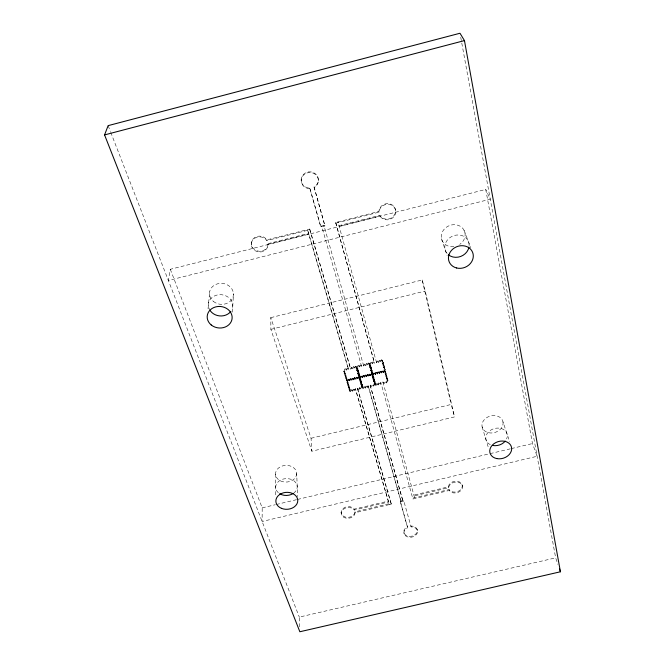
<?xml version="1.0" encoding="UTF-8"?>
<svg xmlns="http://www.w3.org/2000/svg" width="665" height="665" viewBox="0 0 665 665"><rect width="100%" height="100%" fill="white"/><g stroke="black" fill="none" stroke-linecap="round" stroke-linejoin="round"><path stroke-width="0.5" stroke-dasharray="3.33 2.49" d="M170.306 269.3L262.193 507.852L262.118 521.476L537.137 456.273L532.482 443.555L485.741 189.442L170.306 269.3L168.37 280.489L490.255 199.201L485.741 189.442M251.295 244.521L251.32 243.797M232.418 312.159L233.457 293.772M208.037 308.735L209.733 291.345M352.417 378.95L353.705 379.557L353.597 378.734L352.309 378.119L351.635 380.064L350.347 379.457L349.566 380.571L348.277 379.964L347.496 381.07L346.207 380.463L346.98 379.349L345.692 378.742L346.473 377.629L345.177 377.013L345.958 375.9L344.661 375.284L345.443 374.162L344.138 373.547L344.919 372.425L343.622 371.81L343.522 370.987L345.085 368.734L346.39 369.349L346.49 370.172L345.185 369.557L345.085 368.734M343.622 371.81L345.185 369.557M344.138 373.547L344.827 371.602L343.522 370.987M346.39 369.349L347.172 368.227L348.468 368.842L348.568 369.665L347.271 369.05L347.172 368.227M346.49 370.172L347.271 369.05M344.661 375.284L345.343 373.339L344.046 372.724M345.177 377.013L345.858 375.068L344.561 374.462M351.444 368.028L350.654 369.15L351.336 367.205L352.633 367.828L352.741 368.643L351.444 368.028L351.336 367.205M345.692 378.742L346.365 376.797L345.077 376.191M352.633 367.828L353.423 366.698L354.711 367.313L354.827 368.136L353.531 367.512L353.423 366.698M352.741 368.643L353.531 367.512M346.207 380.463L346.881 378.526L345.592 377.92M354.711 367.313L355.501 366.182L356.797 366.806L356.124 368.751L357.413 369.366L356.623 370.496L357.92 371.112L357.13 372.234L358.418 372.849L357.629 373.971L358.917 374.586L358.136 375.7L359.424 376.315L357.845 378.551L356.565 377.936L355.775 379.05L354.487 378.443L354.379 377.62L355.667 378.227L355.775 379.05M354.827 368.136L355.501 366.182M347.496 381.07L348.169 379.133L349.457 379.74L349.657 380.879L348.369 380.272L348.169 379.133M356.124 368.751L356.797 366.806M351.411 390.53L352.691 391.128L352.583 390.288L351.303 389.69L350.638 391.627L349.349 391.028L350.131 389.931L348.851 389.333L349.624 388.227L348.335 387.629L349.117 386.523L347.828 385.916L348.61 384.811L347.321 384.204L348.094 383.098L346.806 382.491L346.706 381.66L348.26 379.441L349.549 380.048L350.33 378.934L351.619 379.54L352.4 378.427L353.689 379.042L353.797 379.865L352.508 379.258L352.4 378.427M361.236 376.797L362.525 377.404L362.4 376.581L361.12 375.974L360.455 377.911L359.166 377.304L359.956 376.182L358.668 375.575L359.457 374.453L358.169 373.838L358.95 372.716L357.662 372.109L358.452 370.979L357.163 370.363L357.953 369.241L356.656 368.618L356.54 367.803L358.119 365.542L359.416 366.166L359.532 366.98L358.236 366.365L358.119 365.542M346.806 382.491L348.369 380.272M356.656 368.618L358.236 366.365M349.457 379.74L350.239 378.626L351.527 379.233L351.727 380.372L350.438 379.765L350.239 378.626M356.623 370.496L357.305 368.551L356.008 367.936M347.321 384.204L347.995 382.267L346.706 381.66M357.163 370.363L357.837 368.418L356.54 367.803M359.416 366.166L360.206 365.035L361.502 365.65L361.619 366.473L360.322 365.85L360.206 365.035M349.657 380.879L350.438 379.765M359.532 366.98L360.322 365.85M351.527 379.233L352.309 378.119M357.13 372.234L357.803 370.289L356.515 369.674M347.828 385.916L348.502 383.979L347.221 383.381M357.662 372.109L358.335 370.164L357.047 369.549M351.727 380.372L352.508 379.258M353.597 378.734L354.379 377.62M357.629 373.971L358.302 372.026L357.014 371.411M348.335 387.629L349.009 385.692L347.728 385.085M353.689 379.042L354.47 377.928L355.75 378.535L355.866 379.358L354.578 378.751L354.47 377.928M358.169 373.838L358.834 371.901L357.546 371.286M364.378 364.013L363.705 365.958L364.378 364.013L365.667 364.636L365.792 365.451L364.503 364.827M353.705 379.557L354.487 378.443M353.797 379.865L354.578 378.751M355.667 378.227L356.448 377.113L357.737 377.72L357.936 378.859L356.648 378.244L356.448 377.113M358.136 375.7L358.809 373.763L357.521 373.148M348.851 389.333L349.516 387.396L348.236 386.797M355.75 378.535L356.54 377.421L357.82 378.028L358.61 376.914L359.89 377.521L359.225 379.466L360.505 380.072L359.723 381.186L361.004 381.793L360.214 382.899L361.494 383.506L360.713 384.611L361.993 385.218L361.203 386.323L362.483 386.922L360.92 389.125L359.64 388.526L359.524 387.695L360.796 388.294L360.92 389.125M358.668 375.575L359.341 373.63L358.053 373.015M365.667 364.636L366.465 363.506L367.753 364.121L367.886 364.935L366.59 364.32L366.465 363.506M355.866 379.358L356.648 378.244M365.792 365.451L366.59 364.32M357.737 377.72L359.308 375.492L358.019 374.877M349.349 391.028L350.023 389.091L348.743 388.493M359.166 377.304L359.84 375.359L358.551 374.752M367.753 364.121L368.551 362.99L369.84 363.614L369.175 365.559L370.463 366.174L369.665 367.304L370.954 367.928L370.156 369.05L371.436 369.665L370.638 370.796L371.926 371.411L371.128 372.533L372.408 373.14L370.821 375.384L369.541 374.769L369.408 373.946L370.688 374.561L370.821 375.384M357.936 378.859L358.61 376.914M367.886 364.935L368.551 362.99M350.638 391.627L351.303 389.69M359.225 379.466L359.89 377.521M360.455 377.911L361.12 375.974M369.175 365.559L369.84 363.614M364.129 387.429L365.401 388.036L365.276 387.205L364.004 386.598L363.339 388.535L362.068 387.936L362.849 386.831L361.577 386.232L362.359 385.126L361.078 384.52L361.868 383.414L360.588 382.807L361.369 381.702L360.089 381.095L360.879 379.981L359.59 379.374L359.474 378.551L361.045 376.315L362.334 376.93L362.45 377.753L361.17 377.146L361.045 376.315M374.062 373.663L375.343 374.279L375.201 373.456L373.93 372.841L373.265 374.786L371.984 374.171L372.782 373.057L371.502 372.442L372.292 371.319L371.012 370.704L371.81 369.574L370.521 368.959L371.319 367.836L370.039 367.213L370.837 366.091L369.549 365.467L369.416 364.653L371.012 362.392L372.3 363.007L372.433 363.822L371.145 363.206L371.012 362.392M359.59 379.374L361.17 377.146M369.549 365.467L371.145 363.206M352.583 390.288L353.356 389.191L354.636 389.79L354.744 390.629L353.464 390.031L353.356 389.191M359.723 381.186L360.388 379.241L359.108 378.634M362.4 376.581L363.19 375.467L364.478 376.074L364.595 376.897L363.314 376.29L363.19 375.467M369.665 367.304L370.33 365.359L369.042 364.744M360.089 381.095L360.754 379.158L359.474 378.551M362.334 376.93L363.115 375.816L364.403 376.423L364.52 377.246L363.24 376.639L363.115 375.816M370.039 367.213L370.704 365.268L369.416 364.653M372.3 363.007L373.098 361.876L374.387 362.5L374.528 363.314L373.24 362.691L373.098 361.876M352.691 391.128L353.464 390.031M362.525 377.404L363.314 376.29M362.45 377.753L363.24 376.639M372.433 363.822L373.24 362.691M354.636 389.79L355.418 388.693L389.333 504.585L355.152 512.715A6.999 5.37 -6.4 0 1 345.625 518.035A6.999 5.37 -6.4 0 1 342.924 509.589A6.999 5.37 -6.4 0 1 354.295 510.038L388.568 501.984L388.426 501.086L354.196 509.132A6.991 5.37 -6.4 0 0 342.832 508.683A6.991 5.37 -6.4 0 0 345.534 517.129A6.991 5.37 -6.4 0 0 355.052 511.801L391.095 503.23L357.471 388.194L358.743 388.792L358.859 389.624L357.579 389.025L357.471 388.194M360.214 382.899L360.887 380.962L359.607 380.355M364.478 376.074L365.268 374.96L366.548 375.567L366.673 376.39L365.384 375.783L365.268 374.96M370.156 369.05L370.821 367.105L369.532 366.49M360.588 382.807L361.253 380.87L359.973 380.264M364.403 376.423L365.193 375.309L366.473 375.916L366.598 376.739L365.309 376.132L365.193 375.309M370.521 368.959L371.195 367.014L369.906 366.398M354.744 390.629L355.418 388.693M364.595 376.897L365.384 375.783M364.52 377.246L365.309 376.132M360.713 384.611L361.378 382.674L360.098 382.067M366.548 375.567L367.338 374.453L368.618 375.068L368.668 376.232L367.388 375.625L367.263 374.802L368.543 375.409L369.333 374.295L370.613 374.91L370.746 375.733L369.466 375.118L369.333 374.295M370.638 370.796L371.303 368.851L370.023 368.235M361.078 384.52L361.743 382.583L360.472 381.984M366.473 375.916L367.263 374.802M371.012 370.704L371.677 368.759L370.397 368.144M377.279 360.854L376.614 362.799L377.279 360.854L378.568 361.477L378.709 362.292L377.421 361.669M366.673 376.39L367.338 374.453M366.598 376.739L367.388 375.625M358.743 388.792L359.524 387.695M361.203 386.323L361.868 384.387L360.596 383.78M368.618 375.068L369.408 373.946M371.128 372.533L371.793 370.588L370.513 369.973M361.577 386.232L362.242 384.295L360.962 383.688M371.502 372.442L372.167 370.496L370.879 369.881M378.568 361.477L379.366 360.347L380.654 360.962L380.796 361.777L379.516 361.153L379.366 360.347M358.859 389.624L359.64 388.526M369.541 374.769L368.743 375.891L367.462 375.276M368.668 376.232L369.466 375.118M378.709 362.292L379.516 361.153M360.796 388.294L362.367 386.091L361.087 385.492M370.688 374.561L372.275 372.325L370.995 371.71M362.068 387.936L362.733 385.999L361.452 385.401M370.613 374.91L371.411 373.788L372.683 374.403L372.026 376.34L373.306 376.947L372.508 378.061L373.78 378.676L372.99 379.781L374.262 380.388L373.472 381.502L374.744 382.109L373.954 383.215L375.226 383.821L373.639 386.024L372.367 385.426L372.242 384.594L373.506 385.201L373.639 386.024M371.984 374.171L372.649 372.234L371.369 371.619M380.654 360.962L381.461 359.832L382.741 360.455L382.084 362.4L383.364 363.024L382.558 364.154L383.838 364.777L383.032 365.9L384.312 366.523L383.506 367.645L384.786 368.269L383.979 369.391L385.259 370.006L383.647 372.25L382.375 371.635L382.225 370.821L383.506 371.427L383.647 372.25M370.746 375.733L371.411 373.788M380.796 361.777L381.461 359.832M363.339 388.535L364.004 386.598M372.026 376.34L372.683 374.403M373.265 374.786L373.93 372.841M382.084 362.4L382.741 360.455M376.864 384.328L378.127 384.935L377.994 384.104L376.723 383.506L376.066 385.434L374.802 384.836L375.592 383.73L374.32 383.123L375.11 382.018L373.838 381.411L374.636 380.305L373.356 379.698L374.154 378.584L372.874 377.978L373.672 376.864L372.392 376.249L372.259 375.426L373.855 373.19L375.127 373.805L375.268 374.628L373.988 374.013L373.855 373.19M372.392 376.249L373.988 374.013M365.276 387.205L366.066 386.099L367.338 386.697L367.462 387.529L366.191 386.93L366.066 386.099M372.508 378.061L373.165 376.124L371.893 375.517M375.201 373.456L375.999 372.342L377.279 372.949L377.421 373.772L376.141 373.156L375.999 372.342M382.558 364.154L383.215 362.209L381.934 361.585M372.874 377.978L373.539 376.033L372.259 375.426M375.127 373.805L375.925 372.683L377.205 373.298L377.338 374.121L376.066 373.506L375.925 372.683M365.401 388.036L366.191 386.93M375.343 374.279L376.141 373.156M375.268 374.628L376.066 373.506M367.338 386.697L368.119 385.6L401.111 501.801L368.119 385.6M372.99 379.781L373.647 377.845L372.375 377.238M377.279 372.949L378.077 371.835L379.349 372.442L379.491 373.265L378.219 372.649L378.077 371.835M383.032 365.9L383.688 363.963L382.408 363.339M373.356 379.698L374.021 377.762L372.741 377.146M377.205 373.298L378.003 372.184L379.274 372.791L379.416 373.614L378.136 372.999L378.003 372.184M367.462 387.529L368.244 386.432M377.421 373.772L378.219 372.649M377.338 374.121L378.136 372.999M373.472 381.502L374.129 379.565L372.857 378.959M379.349 372.442L380.156 371.328L381.427 371.935L381.569 372.757L380.297 372.142L380.156 371.328M383.506 367.645L384.162 365.708L382.89 365.085M373.838 381.411L374.503 379.474L373.223 378.867M379.274 372.791L380.072 371.677L381.353 372.284L381.494 373.107L380.214 372.491L380.072 371.677M379.491 373.265L380.297 372.142M379.416 373.614L380.214 372.491M371.452 385.7L370.181 385.101L370.305 385.924L371.577 386.531L372.242 384.594M373.954 383.215L374.611 381.278L373.339 380.679M381.427 371.935L382.225 370.821M383.979 369.391L384.636 367.454L383.364 366.831M374.32 383.123L374.977 381.195L373.705 380.588M381.353 372.284L382.151 371.17L383.422 371.777L383.572 372.6L382.292 371.984L382.151 371.17M371.577 386.531L372.367 385.426M381.569 372.757L382.375 371.635M381.494 373.107L382.292 371.984M373.506 385.201L375.085 382.99L373.821 382.383M383.506 371.427L385.11 369.191L383.83 368.576M374.802 384.836L375.459 382.899L374.187 382.3M383.422 371.777L384.229 370.663L385.5 371.269L384.844 373.215L386.116 373.821L385.318 374.944L386.589 375.55L385.783 376.664L387.055 377.279L386.249 378.385L387.52 378.992L386.714 380.106L387.986 380.713L386.382 382.924L385.118 382.325L384.969 381.494L386.232 382.101L386.382 382.924M383.572 372.6L384.229 370.663M376.066 385.434L376.723 383.506M384.844 373.215L385.5 371.269M377.994 384.104L378.784 382.998L380.056 383.605L380.197 384.437L378.925 383.83L378.784 382.998M385.318 374.944L385.966 373.007L384.694 372.392M378.127 384.935L378.925 383.83M380.056 383.605L380.846 382.5L412.907 499.016L449.266 490.471A7.057 5.428 -12.7 0 0 460.562 490.895A7.057 5.428 -12.7 0 0 458.418 482.266A7.057 5.428 -12.7 0 0 448.584 487.744L414.104 495.949L413.938 495.051L448.376 486.855A7.049 5.428 -12.7 0 1 458.193 481.377A7.049 5.428 -12.7 0 1 460.338 490.005A7.049 5.428 -12.7 0 1 449.058 489.581L412.741 498.118L412.907 499.016M385.783 376.664L386.44 374.728L385.168 374.121M380.197 384.437L380.846 382.5M386.249 378.385L386.905 376.457L385.634 375.841M384.171 382.599L382.907 382.001L383.057 382.824L384.32 383.431L384.969 381.494M386.714 380.106L387.371 378.169L386.099 377.562M384.32 383.431L385.118 382.325M386.232 382.101L387.836 379.89L386.565 379.283M335.775 223.182L379.033 212.152A8.421 7.739 -16.8 0 1 390.538 204.712A8.421 7.739 -16.8 0 1 393.605 217.014A8.421 7.739 -16.8 0 1 379.998 216.034L339.075 226.324L338.975 225.626L379.848 215.352A8.412 7.731 -16.9 0 0 393.431 216.325A8.412 7.731 -16.9 0 0 390.363 204.039A8.412 7.731 -16.9 0 0 378.875 211.47L335.675 222.492L374.528 363.314M268.07 243.656L308.568 233.332L308.627 234.038L268.07 244.371A8.396 7.589 4.8 0 1 256.989 251.57A8.396 7.589 4.8 0 1 253.141 239.558A8.396 7.589 4.8 0 1 266.848 240.58L309.799 229.766L309.74 229.059L266.848 239.866A8.379 7.589 4.9 0 0 253.157 238.843A8.379 7.589 4.9 0 0 256.998 250.838A8.379 7.589 4.9 0 0 268.07 243.656L268.07 244.371M320.763 226.266L324.811 225.244L314.046 186.965A8.612 8.121 -1.6 0 0 315.285 173.706A8.612 8.121 -1.6 0 0 301.661 177.189A8.612 8.121 -1.6 0 0 309.757 188.062L320.838 226.965L324.894 225.942L324.811 225.244M270.796 317.646L422.184 279.973L425.234 291.046L454.544 416.905L311.852 451.219L270.879 329.35L270.796 317.646L311.045 438.26L311.852 451.219M270.879 329.35L425.234 291.046M311.045 438.26L451.202 404.445L454.544 416.905M262.193 507.852L275.302 504.727M276.308 504.494L296.482 499.689M297.488 499.448L489.116 453.871M490.122 453.63L510.296 448.833M511.302 448.592L532.482 443.555M400.205 501.077L403.613 500.271L411.103 526.88A6.866 5.162 -9.7 0 1 417.022 533.671A6.866 5.162 -9.7 0 1 406.091 536.239A6.866 5.162 -9.7 0 1 407.637 527.694L400.205 501.077L407.637 527.694M391.095 503.23L391.236 504.137L389.333 504.585L355.526 389.524M400.363 501.975L403.771 501.169L403.613 500.271M299.674 626.862L299.308 617.078L555.657 557.86L557.885 564.361M349.25 390.197L350.53 390.796M346.108 379.64L347.396 380.247M361.951 387.105L363.223 387.703M359.05 376.473L360.33 377.088M374.669 384.004L375.933 384.611M358.726 377.737L360.006 378.352M371.851 373.348L373.132 373.963M355.617 367.005L356.914 367.62M371.536 374.611L372.816 375.226M368.684 363.805L369.973 364.428M384.37 371.477L385.65 372.092M381.602 360.646L382.89 361.27M108.129 125.635L110.39 131.437M110.764 132.41L299.308 617.078M464.012 230.157L470.754 247.713M502.981 421.826A10.748 8.537 -16.4 0 1 488.758 432.765A10.748 8.537 -16.4 0 1 485.832 418.252A10.748 8.537 -16.4 0 1 502.981 421.826L509.673 441.826M441.485 238.71L447.129 255.593M482.092 426.83L488.75 448.817M348.468 368.842L307.479 229.633L348.568 369.665M357.579 389.025L391.236 504.137M309.74 229.059L350.546 368.335M309.799 229.766L350.654 369.15M309.757 188.062L320.838 226.965M361.619 366.473L321.652 226.042L321.727 226.74M370.181 385.101L403.023 501.352L370.305 385.924M363.705 365.958L323.922 225.468L324.005 226.166M314.046 186.965L324.894 225.942M335.675 222.492L374.387 362.5M382.907 382.001L414.819 498.559L414.652 497.661M376.614 362.799L337.953 221.91L338.044 222.609M395.384 209.35L395.567 210.032M462.2 485.034L462.424 485.916M448.376 486.855L448.584 487.744M449.058 489.581L449.266 490.471M422.184 279.973L451.202 404.445M378.875 211.47L379.033 212.152M379.848 215.352L379.998 216.034M417.246 529.639L417.421 530.554M460.737 37.331L555.657 557.86M387.836 379.89L387.986 380.713M387.371 378.169L387.52 378.992M386.905 376.457L387.055 377.279M386.44 374.728L386.589 375.55M385.966 373.007L386.116 373.821M385.11 369.191L385.259 370.006M384.636 367.454L384.786 368.269M384.162 365.708L384.312 366.523M383.688 363.963L383.838 364.777M383.215 362.209L383.364 363.024M411.103 526.88L410.945 525.973A6.858 5.162 -9.7 0 1 416.847 532.756A6.858 5.162 -9.7 0 1 405.933 535.317A6.858 5.162 -9.7 0 1 407.479 526.78M403.921 532.765L404.071 533.679M375.459 382.899L375.592 383.73M374.977 381.195L375.11 382.018M374.503 379.474L374.636 380.305M375.085 382.99L375.226 383.821M374.021 377.762L374.154 378.584M374.611 381.278L374.744 382.109M373.539 376.033L373.672 376.864M374.129 379.565L374.262 380.388M373.647 377.845L373.78 378.676M372.649 372.234L372.782 373.057M372.167 370.496L372.292 371.319M373.165 376.124L373.306 376.947M372.275 372.325L372.408 373.14M371.677 368.759L371.81 369.574M371.195 367.014L371.319 367.836M371.793 370.588L371.926 371.411M370.704 365.268L370.837 366.091M371.303 368.851L371.436 369.665M370.821 367.105L370.954 367.928M370.33 365.359L370.463 366.174M362.733 385.999L362.849 386.831M362.242 384.295L362.359 385.126M361.743 382.583L361.868 383.414M362.367 386.091L362.483 386.922M361.868 384.387L361.993 385.218M361.253 380.87L361.369 381.702M361.378 382.674L361.494 383.506M360.754 379.158L360.879 379.981M360.887 380.962L361.004 381.793M359.84 375.359L359.956 376.182M360.388 379.241L360.505 380.072M359.341 373.63L359.457 374.453M358.834 371.901L358.95 372.716M359.308 375.492L359.424 376.315M358.335 370.164L358.452 370.979M358.809 373.763L358.917 374.586M357.837 368.418L357.953 369.241M358.302 372.026L358.418 372.849M357.803 370.289L357.92 371.112M357.305 368.551L357.413 369.366M350.023 389.091L350.131 389.931M349.516 387.396L349.624 388.227M349.009 385.692L349.117 386.523M348.502 383.979L348.61 384.811M347.995 382.267L348.094 383.098M346.881 378.526L346.98 379.349M346.365 376.797L346.473 377.629M345.858 375.068L345.958 375.9M345.343 373.339L345.443 374.162M344.827 371.602L344.919 372.425M318.36 179.949L318.435 180.597M355.052 511.801L355.152 512.715M354.196 509.132L354.295 510.038M341.103 512.233L341.187 513.139M301.145 180.007L301.195 180.664M296.698 473.48A10.598 8.354 -2.6 0 1 280.879 481.078A10.598 8.354 -2.6 0 1 280.746 466.614A10.598 8.354 -2.6 0 1 296.698 473.48L297.629 496.614M275.518 474.062L275.784 496.265M266.848 239.866L266.848 240.58M309.824 188.727A8.62 8.13 -1.7 0 1 301.711 177.838A8.62 8.13 -1.7 0 1 315.36 174.355A8.62 8.13 -1.7 0 1 314.113 187.63M453.879 246.615A12.145 10.806 -23.1 0 1 441.776 233.398A12.145 10.806 -23.1 0 1 460.396 226.358A12.145 10.806 -23.1 0 1 459.723 244.404M278.319 492.715A10.781 8.421 -2.8 0 1 279.167 480.961A10.781 8.421 -2.8 0 1 294.204 481.036A10.781 8.421 -2.8 0 1 294.146 492.798M490.296 444.661A10.939 8.612 -16.2 0 1 487.27 433.397A10.939 8.612 -16.2 0 1 501.227 428.509A10.939 8.612 -16.2 0 1 506.605 438.942M210.323 310.846A12.253 10.632 6.3 0 1 219.483 294.686A12.253 10.632 6.3 0 1 231.877 309.724M447.088 253.465A12.394 10.956 -22.6 0 1 453.696 235.676A12.394 10.956 -22.6 0 1 469.108 246.108M213.34 301.361A12.02 10.499 6.8 0 0 233.174 296.49A12.02 10.499 6.8 0 0 217.896 283.722A12.02 10.499 6.8 0 0 213.34 301.361"/><path stroke-width="1" d="M104.563 134.912L108.129 125.635L459.989 33.25L464.461 40.598L560.437 571.775L299.849 631.75L104.563 134.912L464.461 40.598M559.481 568.999L560.437 571.775M293.465 493.305A10.781 8.421 -2.8 0 1 279.666 493.704M505.267 441.086A10.939 8.612 -16.2 0 1 492.765 445.459M230.896 311.328A12.253 10.632 6.3 0 1 210.323 310.846M468.975 247.081A12.394 10.956 -22.6 0 1 460.737 256.441A12.394 10.956 -22.6 0 1 448.468 254.811M281.395 508.318A10.981 8.495 -2.9 0 0 297.787 500.546A10.981 8.495 -2.9 0 0 281.27 493.605A10.981 8.495 -2.9 0 0 281.395 508.318M496.755 458.584A11.139 8.687 -16.1 0 0 511.543 447.404A11.139 8.687 -16.1 0 0 493.821 443.804A11.139 8.687 -16.1 0 0 496.755 458.584M211.212 324.952A12.502 10.773 5.8 0 0 231.844 319.915A12.502 10.773 5.8 0 0 215.942 306.839A12.502 10.773 5.8 0 0 211.212 324.952M456.631 267.987A12.643 11.105 -22.1 0 0 473.114 254.038A12.643 11.105 -22.1 0 0 452.865 249.043A12.643 11.105 -22.1 0 0 456.631 267.987"/></g></svg>
